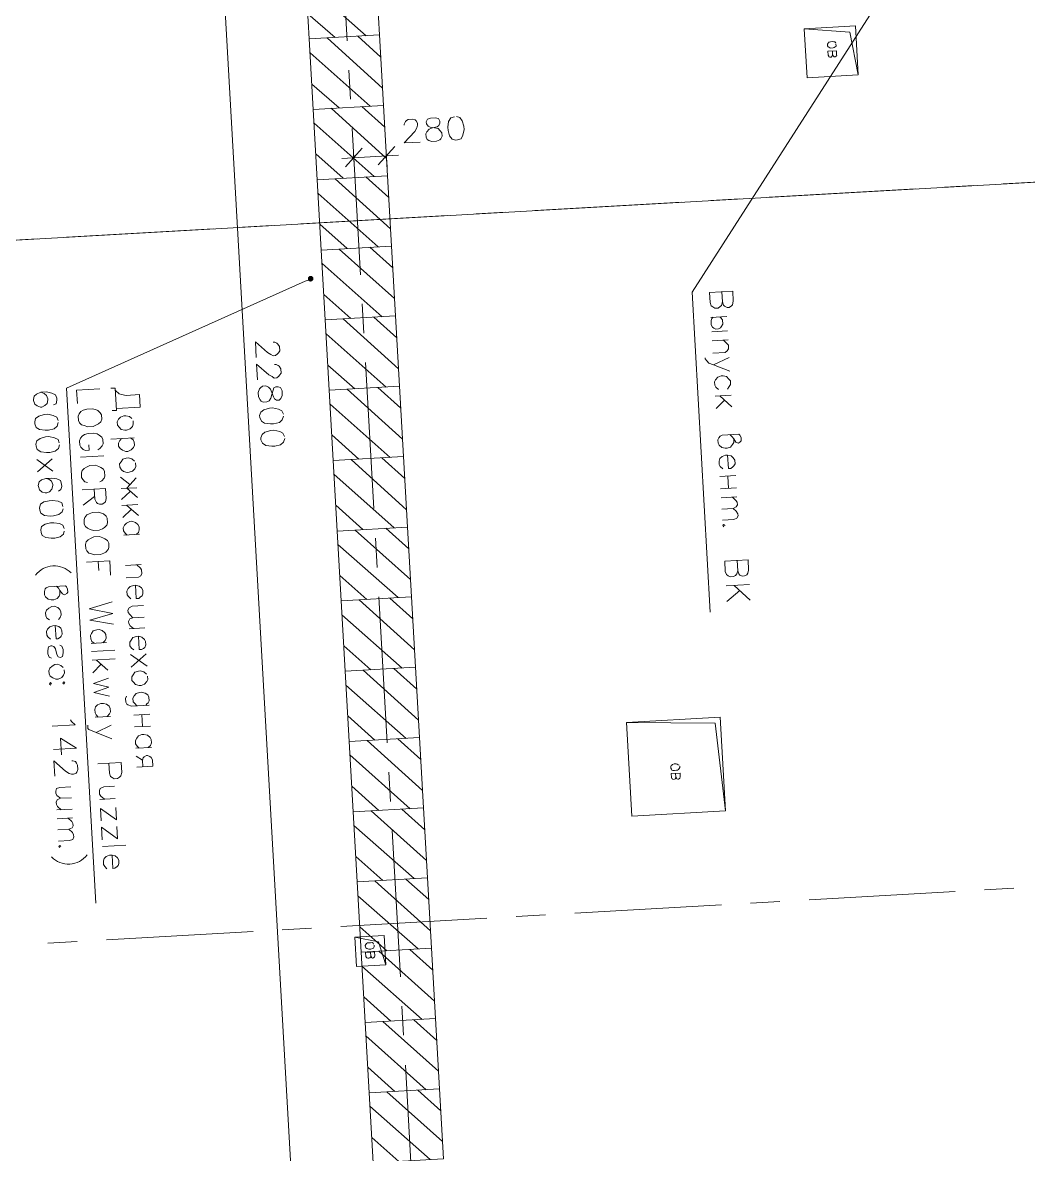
# Model space of a CAD drawing. Header units: metres. Extents: x 107714.2 to 107732.3, y 110797.9 to 110846.2.
# Drawn here: x 107716.826494 to 107716.829871, y 110843.486724 to 110843.490524 of the extents above; entities that cross this region are included whole.
import ezdxf

# ---------------------------------------------------------------- set-up
doc = ezdxf.new("R2010")
doc.units = ezdxf.units.M
doc.layers.add('PDF _Геометрия', color=7, linetype='Continuous')
doc.layers.add('PDF _Сплошная заливка', color=7, linetype='Continuous')

msp = doc.modelspace()

# ---------------------------------------------------------------- linework, layer by layer
at = {"layer": 'PDF _Геометрия', "lineweight": 13}
for points in [[(107716.8269902017, 110843.4937932134), (107716.8275040361, 110843.4847528042)], [(107716.8275554622, 110843.4909557175), (107716.8275834568, 110843.4904631791)], [(107716.8275890369, 110843.4903650042), (107716.8275946169, 110843.4902668293)], [(107716.8346813878, 110843.4902606314), (107716.8252715748, 110843.489725801)], [(107716.8276001969, 110843.4901686544), (107716.827628097, 110843.48967778)], [(107716.8277555352, 110843.4900789914), (107716.8275658414, 110843.4900682097)], [(107716.8276340262, 110843.4901021336), (107716.8275774331, 110843.4900404895)], [(107716.8276051149, 110843.4900821274), (107716.8276079522, 110843.4900322079)], [(107716.8276872558, 110843.4900467315), (107716.827743849, 110843.4901083756)], [(107716.8277149377, 110843.4900883694), (107716.8277177749, 110843.49003845)], [(107716.8302768299, 110843.4900102872), (107716.8297859555, 110843.4899823872)], [(107716.8294914308, 110843.4899656471), (107716.8290005564, 110843.489937747)], [(107716.8296877806, 110843.4899768071), (107716.8295896057, 110843.4899712271)], [(107716.8289023815, 110843.489932167), (107716.8288042067, 110843.489926587)], [(107716.8281153185, 110843.4898874323), (107716.8280171436, 110843.4898818523)], [(107716.8287060318, 110843.489921007), (107716.8282134934, 110843.4898930123)], [(107716.8279189687, 110843.4898762723), (107716.8274280943, 110843.4898483722)], [(107716.8271335696, 110843.4898316321), (107716.8266410312, 110843.4898036375)], [(107716.8273299194, 110843.4898427922), (107716.8272317445, 110843.4898372122)], [(107716.8265428564, 110843.4897980575), (107716.8264446815, 110843.4897924775)], [(107716.827633677, 110843.4895796051), (107716.827639257, 110843.4894814302)], [(107716.827644837, 110843.4893832553), (107716.8276727371, 110843.4888923809)], [(107716.8276784117, 110843.488792542), (107716.8276839917, 110843.4886943672)], [(107716.8276895717, 110843.4885961923), (107716.8277174718, 110843.4881053179)], [(107716.8277230518, 110843.488007143), (107716.8277286318, 110843.4879089681)], [(107716.8277342119, 110843.4878107932), (107716.8277621119, 110843.4873199188)], [(107716.8296255404, 110843.4876061219), (107716.829134666, 110843.4875782219)], [(107716.8298218902, 110843.487617282), (107716.8297237153, 110843.487611702)], [(107716.8290364911, 110843.4875726418), (107716.8289383162, 110843.4875670618)], [(107716.8288401413, 110843.4875614818), (107716.8283476029, 110843.4875334871)], [(107716.8280530783, 110843.4875167471), (107716.8275622038, 110843.487488847)], [(107716.828249428, 110843.4875279071), (107716.8281512532, 110843.4875223271)], [(107716.8272676792, 110843.487472107), (107716.8267751408, 110843.4874441123)], [(107716.827464029, 110843.487483267), (107716.8273658541, 110843.487477687)], [(107716.8266769659, 110843.4874385323), (107716.826578791, 110843.4874329523)], [(107716.827767692, 110843.4872217439), (107716.827773272, 110843.487123569)], [(107716.8277789466, 110843.4870237302), (107716.8278068467, 110843.4865328557)]]:
    msp.add_lwpolyline(points, dxfattribs=at)
at = {"layer": 'PDF _Геометрия', "lineweight": 18}
for points in [[(107716.8297322126, 110843.4911629064), (107716.8297275989, 110843.4911559667), (107716.8287415485, 110843.4896192028), (107716.8288026449, 110843.488544271)], [(107716.8292137828, 110843.4904156168), (107716.829215636, 110843.4904123834), (107716.8292173945, 110843.490410814), (107716.8292191531, 110843.4904092446), (107716.8292224811, 110843.4904094337), (107716.8292257144, 110843.4904112869), (107716.8292272839, 110843.4904130454), (107716.8292270947, 110843.4904163734), (107716.8292263381, 110843.4904296852), (107716.8291980504, 110843.4904280774), (107716.829198807, 110843.4904147656), (107716.8292006602, 110843.4904115322), (107716.8292007547, 110843.4904098682), (107716.8292041773, 110843.4904083934), (107716.8292091692, 110843.4904086771), (107716.8292107386, 110843.4904104357), (107716.829212308, 110843.4904121943), (107716.8292137828, 110843.4904156168), (107716.8292130262, 110843.4904289286)], [(107716.8277748203, 110843.4901802489), (107716.8277746312, 110843.4901835769), (107716.8277791503, 110843.4901921805), (107716.8277822891, 110843.4901956976), (107716.8277887558, 110843.4901994039), (107716.8278037317, 110843.4902002551), (107716.8278122407, 110843.4901974), (107716.8278157578, 110843.4901942612), (107716.8278195587, 110843.4901861305), (107716.827819937, 110843.4901794745), (107716.8278170819, 110843.4901709655), (107716.827811088, 110843.4901589393), (107716.8277748971, 110843.4901201564), (107716.8278281445, 110843.4901231829)], [(107716.8274521879, 110843.489659435), (107716.8274423931, 110843.4896555396), (107716.8266414949, 110843.4892961794), (107716.8267397599, 110843.4875673031)], [(107716.8288435626, 110843.4895866058), (107716.8288475526, 110843.4895751471), (107716.8288510697, 110843.4895720083), (107716.8288596734, 110843.4895674892), (107716.8288663293, 110843.4895678675), (107716.8288743655, 110843.4895733324), (107716.8288775043, 110843.4895768495), (107716.8288801702, 110843.4895886865), (107716.8288782787, 110843.4896219661), (107716.8288000716, 110843.489617521), (107716.8288019631, 110843.4895842414), (107716.8288059531, 110843.4895727827), (107716.8288111342, 110843.4895697384), (107716.8288180738, 110843.4895651248), (107716.8288297217, 110843.4895657868), (107716.8288360939, 110843.4895711571), (107716.8288408967, 110843.4895747688), (107716.8288435626, 110843.4895866058), (107716.8288416711, 110843.4896198854)], [(107716.8288580478, 110843.4895373484), (107716.8288048004, 110843.489534322)], [(107716.828834752, 110843.4895360243), (107716.8288382692, 110843.4895328855), (107716.8288436394, 110843.4895265133), (107716.8288444906, 110843.4895115375), (107716.8288399715, 110843.4895029339), (107716.8288368327, 110843.4894994167), (107716.828830366, 110843.4894957105), (107716.8288220461, 110843.4894952376), (107716.828815201, 110843.4894981872), (107716.8288100199, 110843.4895012315), (107716.828806219, 110843.4895093622), (107716.8288053679, 110843.4895243381), (107716.8288083175, 110843.4895311831), (107716.8288131203, 110843.4895347948)], [(107716.8288607905, 110843.489489093), (107716.8288075431, 110843.4894860665)], [(107716.8273355051, 110843.4894508109), (107716.827340497, 110843.4894510946), (107716.8273473421, 110843.4894481449), (107716.8273508592, 110843.4894450061), (107716.8273563241, 110843.4894369699), (107716.8273571753, 110843.4894219941), (107716.8273525616, 110843.4894150545), (107716.8273494228, 110843.4894115373), (107716.8273430506, 110843.4894061671), (107716.8273347307, 110843.4894056942), (107716.827327791, 110843.4894103079), (107716.8273157649, 110843.4894163017), (107716.827275318, 110843.4894523981), (107716.8272783445, 110843.4893991507)], [(107716.8288624929, 110843.4894591413), (107716.8288092455, 110843.4894561148)], [(107716.8288475171, 110843.4894582901), (107716.828858163, 110843.4894472097), (107716.8288635332, 110843.4894408375), (107716.8288641953, 110843.4894291896), (107716.8288595816, 110843.48942225), (107716.8288532094, 110843.4894168797), (107716.8288116099, 110843.4894145153)], [(107716.8288138797, 110843.4893745798), (107716.8287985256, 110843.4893803845), (107716.8287913968, 110843.4893883261), (107716.8287860266, 110843.4893946983), (107716.8287858374, 110843.4893980263)], [(107716.8288658976, 110843.489399238), (107716.8288138797, 110843.4893745798), (107716.8288684512, 110843.4893543105)], [(107716.827339761, 110843.4893759317), (107716.827344753, 110843.4893762154), (107716.8273515981, 110843.4893732658), (107716.8273551152, 110843.489370127), (107716.82736058, 110843.4893620908), (107716.8273614312, 110843.489347115), (107716.8273568176, 110843.4893401753), (107716.8273536787, 110843.4893366582), (107716.8273473065, 110843.489331288), (107716.8273389866, 110843.4893308151), (107716.827332047, 110843.4893354287), (107716.8273200208, 110843.4893414226), (107716.827279574, 110843.4893775189), (107716.8272826004, 110843.4893242715)], [(107716.8288602081, 110843.4892937451), (107716.8288663912, 110843.4893024433), (107716.8288710048, 110843.489309383), (107716.8288703427, 110843.4893210309), (107716.8288649725, 110843.4893274031), (107716.8288578437, 110843.4893353447), (107716.8288460067, 110843.4893380106), (107716.8288393507, 110843.4893376323), (107716.828827892, 110843.4893336423), (107716.828820045, 110843.4893248495), (107716.8288170953, 110843.4893180044), (107716.8288177574, 110843.4893063566), (107716.8288214637, 110843.4892998898), (107716.8288302564, 110843.4892920428)], [(107716.8265979298, 110843.4892402839), (107716.8266060606, 110843.4892440847), (107716.8266087265, 110843.4892559218), (107716.8266083482, 110843.4892625777), (107716.8266043582, 110843.4892740364), (107716.826592332, 110843.4892800303), (107716.8265737445, 110843.4892839819), (107716.8265554407, 110843.4892829415), (107716.8265407486, 110843.4892770984), (107716.826532807, 110843.4892699696), (107716.8265301411, 110843.4892581326), (107716.8265303302, 110843.4892548046), (107716.8265343202, 110843.4892433459), (107716.8265430185, 110843.4892371629), (107716.8265532861, 110843.4892327384), (107716.826558278, 110843.4892330221), (107716.8265679782, 110843.4892385815), (107716.8265759198, 110843.4892457103), (107716.8265785857, 110843.4892575473), (107716.8265783965, 110843.4892608753), (107716.8265744065, 110843.489272334), (107716.8265657083, 110843.4892785171), (107716.8265554407, 110843.4892829415)], [(107716.8267534545, 110843.4892941962), (107716.8266752473, 110843.4892897511), (107716.8266778009, 110843.4892448236)], [(107716.826794318, 110843.4892213977), (107716.8268092938, 110843.4892222489), (107716.8268050379, 110843.489297128), (107716.826790062, 110843.4892962768)], [(107716.8268055107, 110843.4892888081), (107716.8268178207, 110843.4892778223), (107716.8268263297, 110843.4892749672), (107716.8268414947, 110843.4892724904), (107716.8268864222, 110843.489275044), (107716.8268887866, 110843.4892334445), (107716.8268089155, 110843.4892289048)], [(107716.8288730855, 110843.4892727754), (107716.8288198381, 110843.489269749)], [(107716.8288506409, 110843.4892564755), (107716.8288222025, 110843.4892281494)], [(107716.8288752607, 110843.4892345039), (107716.8288348139, 110843.4892706002)], [(107716.826746689, 110843.4890901501), (107716.8267531558, 110843.4890938564), (107716.8267610028, 110843.4891026492), (107716.8267639525, 110843.4891094943), (107716.8267631013, 110843.4891244701), (107716.8267593004, 110843.4891326009), (107716.8267506022, 110843.4891387839), (107716.8267436626, 110843.4891433975), (107716.8267318255, 110843.4891460635), (107716.8267135217, 110843.4891450231), (107716.826702063, 110843.4891410331), (107716.8266940269, 110843.4891355683), (107716.8266877492, 110843.4891285341), (107716.8266848941, 110843.489120025), (107716.8266857453, 110843.4891050492), (107716.8266894516, 110843.4890985824), (107716.8266965804, 110843.4890906408), (107716.8267050895, 110843.4890877857), (107716.8267167374, 110843.4890884477), (107716.826715697, 110843.4891067515)], [(107716.8268679321, 110843.4891304284), (107716.826789725, 110843.4891259833)], [(107716.8268562842, 110843.4891297664), (107716.8268649824, 110843.4891235833), (107716.8268687833, 110843.4891154526), (107716.8268693507, 110843.4891054687), (107716.8268664957, 110843.4890969596), (107716.826858554, 110843.4890898308), (107716.8268471899, 110843.4890841769), (107716.826840534, 110843.4890837985), (107716.8268286024, 110843.4890881285), (107716.8268215682, 110843.4890944061), (107716.8268161033, 110843.4891024423), (107716.8268155359, 110843.4891124261), (107716.8268200549, 110843.4891210298), (107716.8268263325, 110843.489128064)], [(107716.8288689091, 110843.4891406589), (107716.828876038, 110843.4891327173), (107716.8288814082, 110843.4891263451), (107716.8288887262, 110843.4891150755), (107716.8288972352, 110843.4891122204), (107716.828903702, 110843.4891159267), (107716.8289068408, 110843.4891194438), (107716.8289061788, 110843.4891310917), (107716.8289023779, 110843.4891392224), (107716.8288988608, 110843.4891423612), (107716.8288422854, 110843.4891391456), (107716.8288358187, 110843.4891354394), (107716.8288311105, 110843.4891301637), (107716.8288281608, 110843.4891233186), (107716.8288288228, 110843.4891116708), (107716.8288325291, 110843.489105204), (107716.8288413219, 110843.489097357), (107716.8288531589, 110843.489094691), (107716.8288598148, 110843.4890950693), (107716.8288712736, 110843.4890990593), (107716.8288774566, 110843.4891077576), (107716.8288820702, 110843.4891146972), (107716.8288814082, 110843.4891263451)], [(107716.8265415848, 110843.4890567909), (107716.8265955327, 110843.4890181232)], [(107716.8265439493, 110843.4890151913), (107716.8265931683, 110843.4890597227)], [(107716.8266880152, 110843.4890651136), (107716.8267662223, 110843.4890695587)], [(107716.8288611389, 110843.4890717736), (107716.8288636925, 110843.4890268461), (107716.8288720124, 110843.489027319), (107716.8288783846, 110843.4890326892), (107716.8288815234, 110843.4890362064), (107716.828886137, 110843.489043146), (107716.828885475, 110843.4890547939), (107716.8288800102, 110843.48906283), (107716.8288729759, 110843.4890691077), (107716.8288611389, 110843.4890717736), (107716.828854483, 110843.4890713953), (107716.8288430243, 110843.4890674053), (107716.8288350827, 110843.4890602765), (107716.8288322276, 110843.4890517674), (107716.8288328896, 110843.4890401196), (107716.8288365959, 110843.4890336528), (107716.8288453887, 110843.4890258058)], [(107716.8267528365, 110843.4889819914), (107716.8267593032, 110843.4889856976), (107716.8267671503, 110843.4889944904), (107716.8267700999, 110843.4890013355), (107716.8267692488, 110843.4890163113), (107716.8267654479, 110843.4890244421), (107716.8267567497, 110843.4890306251), (107716.8267499046, 110843.4890335748), (107716.826737973, 110843.4890379047), (107716.8267196692, 110843.4890368643), (107716.8267083051, 110843.4890312104), (107716.8267001743, 110843.4890274095), (107716.8266938967, 110843.4890203753), (107716.8266910416, 110843.4890118662), (107716.8266918928, 110843.4889968904), (107716.8266955991, 110843.4889904236), (107716.8267027279, 110843.488982482), (107716.826711237, 110843.4889796269)], [(107716.8266143861, 110843.4889507512), (107716.8266224223, 110843.488956216), (107716.8266251828, 110843.488966389), (107716.8266247099, 110843.488974709), (107716.8266207199, 110843.4889861677), (107716.8266086938, 110843.4889921616), (107716.8265902008, 110843.4889944492), (107716.826571897, 110843.4889934088), (107716.8265571104, 110843.4889892297), (107716.8265491687, 110843.4889821009), (107716.8265465028, 110843.4889702639), (107716.826546692, 110843.4889669359), (107716.826550682, 110843.4889554772), (107716.8265594748, 110843.4889476302), (107716.8265696478, 110843.4889448697), (107716.8265746398, 110843.4889451534), (107716.8265844345, 110843.4889490488), (107716.8265922815, 110843.4889578416), (107716.8265949474, 110843.4889696786), (107716.8265947583, 110843.4889730066), (107716.8265907683, 110843.4889844653), (107716.8265820701, 110843.4889906483), (107716.826571897, 110843.4889934088)], [(107716.8268220616, 110843.4889976114), (107716.8268535265, 110843.4889726901)], [(107716.8268793758, 110843.4889290867), (107716.8268442047, 110843.4889604748), (107716.8268755928, 110843.488995646)], [(107716.8288884069, 110843.4890032105), (107716.8288351595, 110843.489000184)], [(107716.8288617832, 110843.4890016972), (107716.8288641476, 110843.4889600977)], [(107716.8266942572, 110843.4889552909), (107716.8267724644, 110843.488959736), (107716.8267743559, 110843.4889264563), (107716.82677169, 110843.4889146193), (107716.8267668872, 110843.4889110076), (107716.8267604204, 110843.4889073014), (107716.8267521005, 110843.4889068285), (107716.8267452554, 110843.4889097781), (107716.8267417383, 110843.4889129169), (107716.8267360843, 110843.4889242811), (107716.8267341928, 110843.4889575607)], [(107716.8268774843, 110843.4889623663), (107716.8268242369, 110843.4889593399)], [(107716.8268548506, 110843.4889493944), (107716.8268263176, 110843.4889227323)], [(107716.8288907713, 110843.4889616109), (107716.8288375239, 110843.4889585845)], [(107716.8267356114, 110843.488932601), (107716.8266971891, 110843.4889037074)], [(107716.8268806999, 110843.488905791), (107716.8268274525, 110843.4889027645)], [(107716.8268827806, 110843.4888691834), (107716.8268424283, 110843.4889036157)], [(107716.8288924737, 110843.4889316593), (107716.8288392263, 110843.4889286328)], [(107716.8288774978, 110843.4889308081), (107716.8288881437, 110843.4889197277), (107716.828893514, 110843.4889133555), (107716.8288939869, 110843.4889050356), (107716.8288893733, 110843.4888980959), (107716.8288796731, 110843.4888925366), (107716.8288414015, 110843.4888903613)], [(107716.8268582554, 110843.4888894911), (107716.8268297223, 110843.488862829)], [(107716.8288796731, 110843.4888925366), (107716.8288902244, 110843.4888831201), (107716.8288956893, 110843.4888750839), (107716.8288960676, 110843.488868428), (107716.8288915485, 110843.4888598244), (107716.8288817538, 110843.488855929), (107716.8288434822, 110843.4888537537)], [(107716.826844775, 110843.4888035877), (107716.8268377407, 110843.4888098653), (107716.8268322759, 110843.4888179015), (107716.8268317085, 110843.4888278854), (107716.8268362275, 110843.488836489), (107716.8268393663, 110843.4888400061), (107716.8268425051, 110843.4888435232), (107716.8268538693, 110843.4888491772), (107716.8268605252, 110843.4888495555), (107716.8268724568, 110843.4888452256), (107716.826881155, 110843.4888390426), (107716.8268849559, 110843.4888309118), (107716.8268855233, 110843.4888209279), (107716.8268826682, 110843.4888124189), (107716.8268747266, 110843.4888052901)], [(107716.8288528424, 110843.4888359228), (107716.8288476614, 110843.488838967), (107716.8288445225, 110843.4888354499), (107716.8288481342, 110843.4888306471)], [(107716.8268863745, 110843.4888059521), (107716.8268331271, 110843.4888029257)], [(107716.8267080654, 110843.4887123496), (107716.8267862725, 110843.4887167947), (107716.8267890152, 110843.4886685393)], [(107716.826748001, 110843.4887146195), (107716.8267497033, 110843.4886846678)], [(107716.8288949177, 110843.4886830641), (107716.8288988131, 110843.4886732694), (107716.8289024248, 110843.4886684665), (107716.8289109339, 110843.4886656115), (107716.8289175898, 110843.4886659898), (107716.8289257205, 110843.4886697906), (107716.8289287648, 110843.4886749717), (107716.8289315253, 110843.4886851448), (107716.8289295392, 110843.4887200884), (107716.8288513321, 110843.4887156433), (107716.8288533182, 110843.4886806997), (107716.8288572136, 110843.4886709049), (107716.8288624892, 110843.4886661967), (107716.8288693343, 110843.488663247), (107716.8288809822, 110843.4886639091), (107716.828887449, 110843.4886676154), (107716.8288921572, 110843.488672891), (107716.8288949177, 110843.4886830641), (107716.8288929316, 110843.4887180077)], [(107716.8268921437, 110843.4887044493), (107716.8268388963, 110843.4887014228)], [(107716.8268771679, 110843.4887035981), (107716.8268894777, 110843.4886926122), (107716.826893184, 110843.4886861455), (107716.8268938461, 110843.4886744976), (107716.826890991, 110843.4886659885), (107716.8268828602, 110843.4886621877), (107716.8268412607, 110843.4886598233)], [(107716.8266074905, 110843.4886315122), (107716.8266145248, 110843.4886252345), (107716.8266183256, 110843.4886171038), (107716.8266273076, 110843.4886059288), (107716.8266341526, 110843.4886029791), (107716.8266422834, 110843.48860678), (107716.8266453276, 110843.4886119611), (107716.8266447602, 110843.488621945), (107716.8266409593, 110843.4886300757), (107716.8266374422, 110843.4886332145), (107716.8265808669, 110843.4886299989), (107716.8265727361, 110843.4886261981), (107716.8265695973, 110843.488622681), (107716.8265667422, 110843.4886141719), (107716.8265674042, 110843.488602524), (107716.8265711105, 110843.4885960573), (107716.8265799033, 110843.4885882103), (107716.8265900763, 110843.4885854498), (107716.8265983962, 110843.4885859226), (107716.826609855, 110843.4885899126), (107716.826616038, 110843.4885986108), (107716.8266189877, 110843.4886054559), (107716.8266183256, 110843.4886171038)], [(107716.8268727256, 110843.488634902), (107716.8268752791, 110843.4885899745), (107716.8268835991, 110843.4885904474), (107716.8268899712, 110843.4885958176), (107716.826894774, 110843.4885994293), (107716.8268977237, 110843.4886062744), (107716.8268970617, 110843.4886179222), (107716.8268932608, 110843.488626053), (107716.8268845626, 110843.488632236), (107716.8268727256, 110843.488634902), (107716.8268660696, 110843.4886345237), (107716.8268546109, 110843.4886305337), (107716.8268483333, 110843.4886234994), (107716.8268438143, 110843.4886148958), (107716.8268444763, 110843.4886032479), (107716.8268498465, 110843.4885968757), (107716.8268569754, 110843.4885889341)], [(107716.828934268, 110843.4886368893), (107716.8288560609, 110843.4886324442)], [(107716.8289371999, 110843.4885853059), (107716.8288826846, 110843.4886339574)], [(107716.8288589928, 110843.4885808608), (107716.8289020287, 110843.488616694)], [(107716.8266138272, 110843.4885200254), (107716.8266201048, 110843.4885270597), (107716.8266229599, 110843.4885355687), (107716.8266223924, 110843.4885455526), (107716.8266185916, 110843.4885536834), (107716.8266115573, 110843.488559961), (107716.8265996257, 110843.4885642909), (107716.8265913058, 110843.488563818), (107716.8265816057, 110843.4885582586), (107716.8265736641, 110843.4885511298), (107716.826570809, 110843.4885426207), (107716.8265713765, 110843.4885326368), (107716.8265751773, 110843.4885245061), (107716.8265838755, 110843.488518323)], [(107716.8267941224, 110843.4885786843), (107716.8267169556, 110843.4885559354), (107716.8267962977, 110843.4885404127), (107716.8267191309, 110843.4885176638), (107716.8267983783, 110843.4885038051)], [(107716.8268638972, 110843.488525892), (107716.8268532513, 110843.4885369724), (107716.826847881, 110843.4885433446), (107716.8268474082, 110843.4885516645), (107716.8268520218, 110843.4885586042), (107716.826861722, 110843.4885641635), (107716.8268999935, 110843.4885663388)], [(107716.8268659779, 110843.4884892844), (107716.8268554266, 110843.4884987008), (107716.8268499617, 110843.488506737), (107716.8268495834, 110843.4885133929), (107716.8268541025, 110843.4885219966), (107716.8268638972, 110843.488525892), (107716.8269021688, 110843.4885280673)], [(107716.8266033142, 110843.4884993956), (107716.8266058678, 110843.4884544681), (107716.8266125237, 110843.4884548464), (107716.8266205599, 110843.4884603113), (107716.8266236987, 110843.4884638284), (107716.8266266484, 110843.4884706734), (107716.8266259863, 110843.4884823213), (107716.8266221855, 110843.4884904521), (107716.8266151513, 110843.4884967297), (107716.8266033142, 110843.4884993956), (107716.8265949943, 110843.4884989227), (107716.8265851996, 110843.4884950273), (107716.826577258, 110843.4884878985), (107716.8265744029, 110843.4884793894), (107716.8265750649, 110843.4884677416), (107716.8265787712, 110843.4884612748), (107716.826587564, 110843.4884534278)], [(107716.8267635115, 110843.4884417266), (107716.8267714531, 110843.4884488554), (107716.8267743082, 110843.4884573644), (107716.8267736461, 110843.4884690123), (107716.8267699399, 110843.4884754791), (107716.8267611471, 110843.4884833261), (107716.8267509741, 110843.4884860866), (107716.8267426541, 110843.4884856137), (107716.8267311954, 110843.4884816237), (107716.8267250124, 110843.4884729255), (107716.8267220627, 110843.4884660804), (107716.8267227248, 110843.4884544325), (107716.8267265256, 110843.4884463018), (107716.8267335599, 110843.4884400242)], [(107716.8268510021, 110843.4884884332), (107716.8269042495, 110843.4884914597)], [(107716.8267751594, 110843.4884423886), (107716.826723576, 110843.4884394567)], [(107716.826882467, 110843.4884635119), (107716.8268850205, 110843.4884185844), (107716.8268933404, 110843.4884190573), (107716.8268998072, 110843.4884227636), (107716.82690461, 110843.4884263753), (107716.8269074651, 110843.4884348843), (107716.826906803, 110843.4884465322), (107716.8269030968, 110843.488452999), (107716.826894304, 110843.488460846), (107716.826882467, 110843.4884635119), (107716.826875811, 110843.4884631336), (107716.8268643523, 110843.4884591436), (107716.8268581693, 110843.4884504454), (107716.8268535556, 110843.4884435057), (107716.8268542177, 110843.4884318579), (107716.8268596825, 110843.4884238217), (107716.8268667167, 110843.4884175441)], [(107716.8266187452, 110843.4884334984), (107716.8266255902, 110843.4884305488), (107716.8266295802, 110843.48841909), (107716.8266302423, 110843.4884074422), (107716.8266275763, 110843.4883956052), (107716.8266211096, 110843.4883918989), (107716.8266126005, 110843.488394754), (107716.8266087997, 110843.4884028847), (107716.8266044314, 110843.4884209993), (107716.8265989665, 110843.4884290355), (107716.8265921215, 110843.4884319852), (107716.8265887935, 110843.488431796), (107716.8265806627, 110843.4884279952), (107716.8265779968, 110843.4884161582), (107716.8265786588, 110843.4884045103), (107716.8265826488, 110843.4883930516), (107716.8265911579, 110843.4883901965)], [(107716.8267250892, 110843.488412833), (107716.8268032963, 110843.4884172781)], [(107716.8269091675, 110843.4884049327), (107716.8268582845, 110843.4883603067)], [(107716.8267267916, 110843.4883828814), (107716.8268049987, 110843.4883873265)], [(107716.8267575944, 110843.4883696079), (107716.826729156, 110843.4883412818)], [(107716.8267804557, 110843.4883492057), (107716.8267417674, 110843.4883837326)], [(107716.8269115319, 110843.4883633331), (107716.8268559201, 110843.4884019062)], [(107716.8267819689, 110843.488322582), (107716.8267312367, 110843.4883046743), (107716.8267836713, 110843.4882926303), (107716.826732939, 110843.4882747226), (107716.8267853736, 110843.4882626786)], [(107716.8269190034, 110843.4882318786), (107716.8268591001, 110843.4882284739), (107716.8268471685, 110843.4882328038), (107716.8268436514, 110843.4882359426), (107716.8268399451, 110843.4882424094), (107716.8268392831, 110843.4882540572), (107716.8268421382, 110843.4882625663)], [(107716.8269073555, 110843.4882312166), (107716.8269103998, 110843.4882363977), (107716.8269152026, 110843.4882400094), (107716.8269181522, 110843.4882468545), (107716.8269174902, 110843.4882585023), (107716.8269136894, 110843.4882666331), (107716.8269049911, 110843.4882728161), (107716.8268931541, 110843.488275482), (107716.8268864982, 110843.4882751037), (107716.8268750395, 110843.4882711137), (107716.8268687619, 110843.4882640795), (107716.8268642428, 110843.4882554759), (107716.8268649048, 110843.488243828), (107716.8268702751, 110843.4882374558), (107716.8268774039, 110843.4882295142)], [(107716.8267776034, 110843.4881937934), (107716.8267854504, 110843.4882025862), (107716.8267884001, 110843.4882094312), (107716.826787738, 110843.4882210791), (107716.8267839372, 110843.4882292099), (107716.826775239, 110843.4882353929), (107716.826765066, 110843.4882381534), (107716.8267567461, 110843.4882376805), (107716.8267452873, 110843.4882336905), (107716.8267390097, 110843.4882266563), (107716.8267361546, 110843.4882181472), (107716.8267368167, 110843.4882064994), (107716.8267405229, 110843.4882000326), (107716.8267476518, 110843.488192091)], [(107716.826654658, 110843.4881834667), (107716.8266583642, 110843.488177), (107716.8266706741, 110843.4881660142), (107716.826592467, 110843.4881615691)], [(107716.8267892513, 110843.4881944554), (107716.8267376679, 110843.4881915236)], [(107716.8269207058, 110843.488201927), (107716.8268674584, 110843.4881989005)], [(107716.8268940821, 110843.4882004137), (107716.8268963519, 110843.4881604782)], [(107716.8267405997, 110843.4881399401), (107716.826716642, 110843.4881502639), (107716.8267131249, 110843.4881534027), (107716.8267124628, 110843.4881650506)], [(107716.8267909537, 110843.4881645038), (107716.8267405997, 110843.4881399401), (107716.8267935072, 110843.4881195763)], [(107716.8269229756, 110843.4881619914), (107716.8268697282, 110843.488158965)], [(107716.8265969121, 110843.4880833619), (107716.8266751192, 110843.488087807), (107716.8266214551, 110843.4881214827), (107716.8266246707, 110843.4880649074)], [(107716.8268854429, 110843.4880880758), (107716.8268784087, 110843.4880943534), (107716.8268729438, 110843.4881023896), (107716.8268722818, 110843.4881140375), (107716.8268768954, 110843.4881209771), (107716.8268800342, 110843.4881244943), (107716.8268830785, 110843.4881296753), (107716.8268945372, 110843.4881336653), (107716.8269011931, 110843.4881340437), (107716.8269130301, 110843.4881313777), (107716.8269218229, 110843.4881235307), (107716.8269255292, 110843.4881170639), (107716.8269261912, 110843.4881054161), (107716.8269233361, 110843.488096907), (107716.8269153945, 110843.4880897782)], [(107716.8269270424, 110843.4880904402), (107716.826873795, 110843.4880874138)], [(107716.8268773889, 110843.4880241825), (107716.8269306363, 110843.488027209), (107716.8269294068, 110843.4880488407), (107716.826925606, 110843.4880569715), (107716.8269204249, 110843.4880600157), (107716.8269135798, 110843.4880629653), (107716.8269102519, 110843.4880627762), (107716.8269021211, 110843.4880589753), (107716.8268989823, 110843.4880554582), (107716.8268961272, 110843.4880469492), (107716.8268973567, 110843.4880253174)], [(107716.8266591799, 110843.4880451672), (107716.8266625078, 110843.4880453563), (107716.8266710169, 110843.4880425013), (107716.8266746286, 110843.4880376985), (107716.8266783348, 110843.4880312317), (107716.826679186, 110843.4880162559), (107716.826676331, 110843.4880077468), (107716.8266731921, 110843.4880042297), (107716.8266650614, 110843.4880004288), (107716.8266584055, 110843.4880000505), (107716.8266498964, 110843.4880029056), (107716.8266377757, 110843.4880105635), (107716.8265990874, 110843.4880450904), (107716.8266020193, 110843.487993507)], [(107716.8267465581, 110843.4880351093), (107716.8268247652, 110843.4880395544), (107716.8268266567, 110843.4880062748), (107716.8268239908, 110843.4879944378), (107716.826819188, 110843.4879908261), (107716.8268128158, 110843.4879854559), (107716.8268011679, 110843.4879847938), (107716.8267942283, 110843.4879894074), (107716.8267890472, 110843.4879924517), (107716.8267850572, 110843.4880039104), (107716.8267831656, 110843.48803719)], [(107716.8268753082, 110843.4880607901), (107716.8268961272, 110843.4880469492)], [(107716.8286872357, 110843.4879901625), (107716.8286890889, 110843.4879869291), (107716.8286908474, 110843.4879853597), (107716.8286942699, 110843.4879838849), (107716.8286959339, 110843.4879839794), (107716.8286991673, 110843.4879858326), (107716.8287007367, 110843.4879875911), (107716.8287022116, 110843.4879910136), (107716.8287014549, 110843.4880043255), (107716.8286715033, 110843.4880026231), (107716.8286722599, 110843.4879893113), (107716.828674113, 110843.4879860779), (107716.8286758716, 110843.4879845085), (107716.8286776301, 110843.4879829391), (107716.8286826221, 110843.4879832228), (107716.8286858555, 110843.4879850759), (107716.8286857609, 110843.4879867399), (107716.8286872357, 110843.4879901625), (107716.8286864791, 110843.4880034743)], [(107716.826621251, 110843.487919479), (107716.8266090357, 110843.4879288009), (107716.8266052349, 110843.4879369316), (107716.8266048566, 110843.4879435875), (107716.8266077116, 110843.4879520966), (107716.8266191704, 110843.4879560866), (107716.8266557779, 110843.4879581673)], [(107716.8268025866, 110843.4879598341), (107716.826765979, 110843.4879577534), (107716.8267546149, 110843.4879520994), (107716.8267516652, 110843.4879452543), (107716.8267523272, 110843.4879336065), (107716.8267560335, 110843.4879271397), (107716.8267683434, 110843.4879161539)], [(107716.8266234263, 110843.4878812075), (107716.8266111164, 110843.4878921933), (107716.8266074101, 110843.48789866), (107716.8266069372, 110843.4879069799), (107716.8266098869, 110843.487913825), (107716.826621251, 110843.487919479), (107716.8266578586, 110843.4879215597)], [(107716.826804951, 110843.4879182346), (107716.8267533676, 110843.4879153027)], [(107716.8266084505, 110843.4878803563), (107716.8266600339, 110843.4878832881)], [(107716.8268066534, 110843.4878882829), (107716.8268090178, 110843.4878466834), (107716.82675507, 110843.487885351), (107716.8267574344, 110843.4878437515)], [(107716.8266617363, 110843.4878533365), (107716.8266101528, 110843.4878504046)], [(107716.8266467604, 110843.4878524853), (107716.8266590703, 110843.4878414994), (107716.8266627766, 110843.4878350327), (107716.8266632495, 110843.4878267128), (107716.8266602998, 110843.4878198677), (107716.8266488411, 110843.4878158777), (107716.8266122335, 110843.487813797)], [(107716.8266488411, 110843.4878158777), (107716.826661151, 110843.4878048919), (107716.8266649519, 110843.4877967611), (107716.8266653302, 110843.4877901052), (107716.8266624751, 110843.4877815961), (107716.8266510164, 110843.4877776061), (107716.8266144088, 110843.4877755254)], [(107716.8268102473, 110843.4878250516), (107716.8268126117, 110843.4877834521), (107716.8267586639, 110843.4878221198), (107716.8267610283, 110843.4877805202)], [(107716.8266221051, 110843.4877576), (107716.8266185879, 110843.4877607388), (107716.8266154491, 110843.4877572217), (107716.8266189662, 110843.4877540828)], [(107716.8267623523, 110843.4877572245), (107716.8268405595, 110843.4877616696)], [(107716.8267940064, 110843.4877289752), (107716.82679656, 110843.4876840477), (107716.8268032159, 110843.487684426), (107716.8268112521, 110843.4876898908), (107716.8268143908, 110843.487693408), (107716.8268173405, 110843.487700253), (107716.8268166785, 110843.4877119009), (107716.8268128776, 110843.4877200317), (107716.8268041794, 110843.4877262147), (107716.8267940064, 110843.4877289752), (107716.8267856865, 110843.4877285023), (107716.8267742278, 110843.4877245123), (107716.8267679501, 110843.4877174781), (107716.8267650951, 110843.487708969), (107716.8267657571, 110843.4876973212), (107716.8267694634, 110843.4876908544), (107716.8267765922, 110843.4876829128)], [(107716.8276630091, 110843.4873894071), (107716.8276648622, 110843.4873861737), (107716.8276649568, 110843.4873845097), (107716.8276683793, 110843.4873830349), (107716.8276717073, 110843.487383224), (107716.8276732767, 110843.4873849826), (107716.8276748461, 110843.4873867412), (107716.8276763209, 110843.4873901637), (107716.8276755643, 110843.4874034755), (107716.8276456127, 110843.4874017731), (107716.8276463693, 110843.4873884613), (107716.8276482224, 110843.4873852279), (107716.827649981, 110843.4873836585), (107716.8276534035, 110843.4873821837), (107716.8276567315, 110843.4873823729), (107716.8276599649, 110843.487384226), (107716.8276615343, 110843.4873859845), (107716.8276630091, 110843.4873894071), (107716.8276622525, 110843.4874027189)]]:
    msp.add_lwpolyline(points, dxfattribs=at)
at = {"layer": 'PDF _Геометрия', "lineweight": 9}
for points in [[(107716.8274429024, 110843.4907039244), (107716.8274562377, 110843.4904693031), (107716.827692523, 110843.490482733), (107716.8276791877, 110843.4907173543)], [(107716.8274562377, 110843.4904693031), (107716.8274696676, 110843.4902330178), (107716.8277059529, 110843.4902464476), (107716.827692523, 110843.490482733)], [(107716.8274696676, 110843.4902330178), (107716.8274830974, 110843.4899967325), (107716.8277193827, 110843.4900101623), (107716.8277059529, 110843.4902464476)], [(107716.8274830974, 110843.4899967325), (107716.8274965273, 110843.4897604471), (107716.8277328126, 110843.489773877), (107716.8277193827, 110843.4900101623)], [(107716.8274965273, 110843.4897604471), (107716.8275098626, 110843.4895258258), (107716.8277461479, 110843.4895392557), (107716.8277328126, 110843.489773877)], [(107716.8275098626, 110843.4895258258), (107716.8275232924, 110843.4892895405), (107716.8277595778, 110843.4893029704), (107716.8277461479, 110843.4895392557)], [(107716.8275232924, 110843.4892895405), (107716.8275367223, 110843.4890532552), (107716.8277730077, 110843.4890666851), (107716.8277595778, 110843.4893029704)], [(107716.8275367223, 110843.4890532552), (107716.8275501522, 110843.4888169699), (107716.8277864375, 110843.4888303998), (107716.8277730077, 110843.4890666851)], [(107716.8275501522, 110843.4888169699), (107716.8275634875, 110843.4885823485), (107716.8277997728, 110843.4885957784), (107716.8277864375, 110843.4888303998)], [(107716.8275634875, 110843.4885823485), (107716.8275769174, 110843.4883460632), (107716.8278132027, 110843.4883594931), (107716.8277997728, 110843.4885957784)], [(107716.8275769174, 110843.4883460632), (107716.8275903472, 110843.4881097779), (107716.8278266326, 110843.4881232078), (107716.8278132027, 110843.4883594931)], [(107716.8275903472, 110843.4881097779), (107716.8276037771, 110843.4878734926), (107716.8278400624, 110843.4878869225), (107716.8278266326, 110843.4881232078)], [(107716.8276037771, 110843.4878734926), (107716.8276171124, 110843.4876388713), (107716.8278533977, 110843.4876523011), (107716.8278400624, 110843.4878869225)], [(107716.8276171124, 110843.4876388713), (107716.8276305423, 110843.487402586), (107716.8278668276, 110843.4874160158), (107716.8278533977, 110843.4876523011)], [(107716.8276305423, 110843.487402586), (107716.8276439721, 110843.4871663006), (107716.8278802574, 110843.4871797305), (107716.8278668276, 110843.4874160158)], [(107716.8276439721, 110843.4871663006), (107716.827657402, 110843.4869300153), (107716.8278936873, 110843.4869434452), (107716.8278802574, 110843.4871797305)], [(107716.827657402, 110843.4869300153), (107716.8276707373, 110843.486695394), (107716.8279070226, 110843.4867088239), (107716.8278936873, 110843.4869434452)]]:
    msp.add_lwpolyline(points, close=True, dxfattribs=at)
for points in [[(107716.827445456, 110843.4906589969), (107716.8276475955, 110843.4904801794)], [(107716.8274514143, 110843.4905541661), (107716.8275427647, 110843.4904742211)], [(107716.827516141, 110843.4904727079), (107716.8277026427, 110843.490304687)], [(107716.8276193078, 110843.4904785716), (107716.8276967789, 110843.4904078538)], [(107716.8274588858, 110843.4904227116), (107716.8276610254, 110843.4902438941)], [(107716.8274648441, 110843.4903178808), (107716.8275561946, 110843.4902379358)], [(107716.8275295709, 110843.4902364225), (107716.8277160726, 110843.4900684017)], [(107716.8276327377, 110843.4902422863), (107716.8277101142, 110843.4901732325)], [(107716.8274723157, 110843.4901864263), (107716.8276744552, 110843.4900076088)], [(107716.8274781794, 110843.4900832595), (107716.8275696244, 110843.4900016504)], [(107716.8275430007, 110843.4900001372), (107716.8277295024, 110843.4898321164)], [(107716.8276461676, 110843.490006001), (107716.8277235441, 110843.4899369472)], [(107716.8274857456, 110843.489950141), (107716.8276878851, 110843.4897713235)], [(107716.8274916093, 110843.4898469742), (107716.8275830543, 110843.4897653651)], [(107716.8275564306, 110843.4897638519), (107716.8277428377, 110843.489597495)], [(107716.8276595974, 110843.4897697157), (107716.827736974, 110843.4897006619)], [(107716.8274990809, 110843.4897155197), (107716.8277012204, 110843.4895367021)], [(107716.8275050392, 110843.4896106889), (107716.8275963896, 110843.4895307438)], [(107716.8275697659, 110843.4895292306), (107716.8277562676, 110843.4893612097)], [(107716.8276729327, 110843.4895350943), (107716.8277503093, 110843.4894660405)], [(107716.8275125107, 110843.4894792343), (107716.8277146503, 110843.4893004168)], [(107716.827518469, 110843.4893744035), (107716.8276098195, 110843.4892944585)], [(107716.8275831958, 110843.4892929452), (107716.8277696975, 110843.4891249244)], [(107716.8276863626, 110843.489298809), (107716.8277637391, 110843.4892297552)], [(107716.8275259406, 110843.489242949), (107716.8277280802, 110843.4890641315)], [(107716.8275318043, 110843.4891397822), (107716.8276232494, 110843.4890581732)], [(107716.8275966256, 110843.4890566599), (107716.8277831273, 110843.4888886391)], [(107716.8276997925, 110843.4890625237), (107716.827777169, 110843.4889934699)], [(107716.8275392759, 110843.4890083277), (107716.82774151, 110843.4888278462)], [(107716.8275452342, 110843.4889034969), (107716.8276366792, 110843.4888218879)], [(107716.8277132223, 110843.4888262384), (107716.8277905989, 110843.4887571846)], [(107716.8276100555, 110843.4888203746), (107716.8277964626, 110843.4886540178)], [(107716.8275527058, 110843.4887720424), (107716.8277548453, 110843.4885932248)], [(107716.8275586641, 110843.4886672116), (107716.8276500145, 110843.4885872665)], [(107716.8276233908, 110843.4885857533), (107716.8278098925, 110843.4884177324)], [(107716.8277265576, 110843.488591617), (107716.8278039342, 110843.4885225632)], [(107716.8275661356, 110843.4885357571), (107716.8277682752, 110843.4883569395)], [(107716.827572094, 110843.4884309263), (107716.8276634444, 110843.4883509812)], [(107716.8276368207, 110843.488349468), (107716.8278233224, 110843.4881814471)], [(107716.8277399875, 110843.4883553317), (107716.827817364, 110843.4882862779)], [(107716.8275795655, 110843.4882994717), (107716.8277817051, 110843.4881206542)], [(107716.8275854292, 110843.4881963049), (107716.8276768743, 110843.4881146959)], [(107716.8276502505, 110843.4881131827), (107716.8278367522, 110843.4879451618)], [(107716.8277534174, 110843.4881190464), (107716.8278307939, 110843.4880499926)], [(107716.8275929008, 110843.4880648504), (107716.8277951349, 110843.4878843689)], [(107716.8275988591, 110843.4879600196), (107716.8276903041, 110843.4878784106)], [(107716.8276636804, 110843.4878768974), (107716.8278500875, 110843.4877105405)], [(107716.8277668472, 110843.4878827611), (107716.8278442238, 110843.4878137073)], [(107716.8276063307, 110843.4878285651), (107716.8278084702, 110843.4876497476)], [(107716.827612289, 110843.4877237343), (107716.8277036394, 110843.4876437892)], [(107716.8277801825, 110843.4876481398), (107716.8278575591, 110843.487579086)], [(107716.8276770157, 110843.487642276), (107716.8278635174, 110843.4874742552)], [(107716.8276197605, 110843.4875922798), (107716.8278219001, 110843.4874134623)], [(107716.8276257189, 110843.487487449), (107716.8277170693, 110843.4874075039)], [(107716.8276904456, 110843.4874059907), (107716.8278769473, 110843.4872379698)], [(107716.8277936124, 110843.4874118545), (107716.827870989, 110843.4873428007)], [(107716.8276331904, 110843.4873559945), (107716.82783533, 110843.4871771769)], [(107716.8276390541, 110843.4872528276), (107716.8277304991, 110843.4871712186)], [(107716.8277038754, 110843.4871697054), (107716.8278902826, 110843.4870033485)], [(107716.8278070423, 110843.4871755691), (107716.8278844188, 110843.4871065153)], [(107716.8276465257, 110843.4871213732), (107716.8278487598, 110843.4869408916)], [(107716.827652484, 110843.4870165423), (107716.827743929, 110843.4869349333)], [(107716.8277173053, 110843.4869334201), (107716.8279037124, 110843.4867670632)], [(107716.8278204721, 110843.4869392838), (107716.8278978487, 110843.48687023)], [(107716.8276599556, 110843.4868850878), (107716.8278620951, 110843.4867062703)], [(107716.8276659139, 110843.486780257), (107716.8277572643, 110843.486700312)]]:
    msp.add_lwpolyline(points, dxfattribs=at)
at = {"layer": 'PDF _Геометрия', "lineweight": 18}
for points in [[(107716.8291186316, 110843.4905036926), (107716.8292711888, 110843.4904923313), (107716.8292993847, 110843.4903486998), (107716.8291279947, 110843.4903389585), (107716.8291186316, 110843.4905036926), (107716.8291279947, 110843.4903389585), (107716.8292993847, 110843.4903486998), (107716.8292900216, 110843.490513434)], [(107716.829225014, 110843.490452981), (107716.8292254869, 110843.4904446611), (107716.8292222535, 110843.4904428079), (107716.8292190201, 110843.4904409548), (107716.8292157867, 110843.4904391017), (107716.8292074668, 110843.4904386288), (107716.8292040443, 110843.4904401036), (107716.8292006218, 110843.4904415784), (107716.8291988632, 110843.4904431478), (107716.8291970101, 110843.4904463812), (107716.8291967263, 110843.4904513732), (107716.8291982012, 110843.4904547957), (107716.829199676, 110843.4904582182), (107716.829203004, 110843.4904584074), (107716.8292062373, 110843.4904602606), (107716.8292145572, 110843.4904607334), (107716.8292179798, 110843.4904592586), (107716.8292213078, 110843.4904594477), (107716.8292248249, 110843.4904563089)], [(107716.827863635, 110843.4902036599), (107716.8278538403, 110843.4901997644), (107716.8278493212, 110843.4901911608), (107716.8278496995, 110843.4901845049), (107716.8278551643, 110843.4901764687), (107716.8278620094, 110843.4901735191), (107716.8278771744, 110843.4901710423), (107716.8278890114, 110843.4901683763), (107716.8278961402, 110843.4901604347), (107716.8279015104, 110843.4901540625), (107716.8279021725, 110843.4901424147), (107716.8278976534, 110843.4901338111), (107716.8278945146, 110843.4901302939), (107716.8278830559, 110843.4901263039), (107716.8278680801, 110843.4901254527), (107716.827857907, 110843.4901282132), (107716.8278527259, 110843.4901312575), (107716.8278489251, 110843.4901393882), (107716.8278482631, 110843.4901510361), (107716.8278512127, 110843.4901578812), (107716.8278590597, 110843.490166674), (107716.8278705185, 110843.490170664), (107716.8278853051, 110843.4901748431), (107716.8278917719, 110843.4901785494), (107716.827894627, 110843.4901870584), (107716.8278942487, 110843.4901937144), (107716.8278904478, 110843.4902018451), (107716.8278786108, 110843.490204511)], [(107716.8279435061, 110843.4902081995), (107716.8279320474, 110843.4902042095), (107716.8279243895, 110843.4901920888), (107716.8279221019, 110843.4901735958), (107716.8279227639, 110843.490161948), (107716.8279271322, 110843.4901438333), (107716.8279361142, 110843.4901326583), (107716.8279479512, 110843.4901299924), (107716.8279546071, 110843.4901303707), (107716.8279660658, 110843.4901343607), (107716.8279720597, 110843.4901463869), (107716.8279760113, 110843.4901649744), (107716.8279753493, 110843.4901766223), (107716.827969317, 110843.4901946423), (107716.827961999, 110843.4902059119), (107716.827950162, 110843.4902085778)], [(107716.8273648359, 110843.4892872116), (107716.827359182, 110843.4892985758), (107716.8273523369, 110843.4893015254), (107716.827344017, 110843.4893010526), (107716.8273375502, 110843.4892973463), (107716.8273346006, 110843.4892905012), (107716.8273304598, 110843.4892752417), (107716.8273277939, 110843.4892634046), (107716.8273216109, 110843.4892547064), (107716.8273134801, 110843.4892509056), (107716.8273018322, 110843.4892502435), (107716.8272949871, 110843.4892531932), (107716.8272913754, 110843.489257996), (107716.827285816, 110843.4892676961), (107716.8272849648, 110843.489282672), (107716.8272892948, 110843.4892946036), (107716.8272924336, 110843.4892981207), (107716.8272988058, 110843.4893034909), (107716.8273104536, 110843.489304153), (107716.8273190573, 110843.4892996339), (107716.8273260915, 110843.4892933563), (107716.8273300815, 110843.4892818976), (107716.8273359246, 110843.4892672055), (107716.8273396309, 110843.4892607387), (107716.8273465706, 110843.4892561251), (107716.8273548905, 110843.489256598), (107716.8273612627, 110843.4892619682), (107716.8273656871, 110843.4892722358)], [(107716.8266126041, 110843.4891876985), (107716.8266086141, 110843.4891991573), (107716.826596588, 110843.4892051512), (107716.8265780004, 110843.4892091027), (107716.8265663526, 110843.4892084407), (107716.8265483325, 110843.4892024084), (107716.826537063, 110843.4891950905), (107716.826534397, 110843.4891832534), (107716.8265347753, 110843.4891765975), (107716.8265387653, 110843.4891651388), (107716.8265508861, 110843.4891574809), (107716.826569379, 110843.4891551933), (107716.8265810269, 110843.4891558553), (107716.8265991415, 110843.4891602236), (107716.8266103165, 110843.4891692056), (107716.8266129824, 110843.4891810426)], [(107716.8267583725, 110843.4892076691), (107716.8267546662, 110843.4892141359), (107716.8267458734, 110843.4892219829), (107716.8267390283, 110843.4892249326), (107716.8267271913, 110843.4892275985), (107716.8267088875, 110843.4892265582), (107716.8266974288, 110843.4892225682), (107716.826689298, 110843.4892187673), (107716.826683115, 110843.4892100691), (107716.8266801653, 110843.489203224), (107716.8266810165, 110843.4891882482), (107716.8266848174, 110843.4891801175), (107716.8266918516, 110843.4891738399), (107716.8267003606, 110843.4891709848), (107716.8267122923, 110843.4891666549), (107716.826730596, 110843.4891676952), (107716.8267419602, 110843.4891733492), (107716.8267484269, 110843.4891770555), (107716.8267563686, 110843.4891841843), (107716.8267592236, 110843.4891926933)], [(107716.8268647165, 110843.4891870038), (107716.8268653785, 110843.4891753559), (107716.8268624289, 110843.4891685108), (107716.8268545818, 110843.489159718), (107716.8268431231, 110843.489155728), (107716.8268364672, 110843.4891553497), (107716.8268246302, 110843.4891580157), (107716.8268175014, 110843.4891659573), (107716.8268121311, 110843.4891723294), (107716.8268114691, 110843.4891839773), (107716.8268159881, 110843.489192581), (107716.8268222658, 110843.4891996152), (107716.8268337245, 110843.4892036052), (107716.8268403804, 110843.4892039835), (107716.8268522174, 110843.4892013176), (107716.8268609156, 110843.4891951345)], [(107716.827369281, 110843.4892090045), (107716.8273636271, 110843.4892203687), (107716.8273532649, 110843.4892264572), (107716.8273330134, 110843.4892303142), (107716.8273230295, 110843.4892297467), (107716.8273033454, 110843.4892236199), (107716.8272937399, 110843.4892163965), (107716.82728941, 110843.4892044649), (107716.8272897883, 110843.4891978089), (107716.8272954422, 110843.4891864448), (107716.827305899, 110843.4891786924), (107716.8273260559, 110843.4891764993), (107716.8273360398, 110843.4891770668), (107716.8273558184, 110843.4891815297), (107716.8273653294, 110843.489190417), (107716.8273696594, 110843.4892023486)], [(107716.8266168601, 110843.4891128194), (107716.8266128701, 110843.4891242781), (107716.8266008439, 110843.489130272), (107716.8265822564, 110843.4891342236), (107716.8265706085, 110843.4891335616), (107716.8265525885, 110843.4891275293), (107716.8265413189, 110843.4891202113), (107716.826538653, 110843.4891083743), (107716.8265390313, 110843.4891017184), (107716.8265430213, 110843.4890902597), (107716.826555142, 110843.4890826018), (107716.826573635, 110843.4890803142), (107716.8265852828, 110843.4890809762), (107716.8266033975, 110843.4890853445), (107716.8266145725, 110843.4890943264), (107716.8266172384, 110843.4891061635)], [(107716.827373537, 110843.4891341254), (107716.827367883, 110843.4891454895), (107716.8273575208, 110843.489151578), (107716.8273372693, 110843.489155435), (107716.8273272854, 110843.4891548676), (107716.8273076014, 110843.4891487407), (107716.8272979958, 110843.4891415173), (107716.8272936659, 110843.4891295857), (107716.8272940442, 110843.4891229298), (107716.8272996982, 110843.4891115657), (107716.8273101549, 110843.4891038132), (107716.8273303119, 110843.4891016202), (107716.8273402958, 110843.4891021876), (107716.8273600744, 110843.4891066505), (107716.8273695854, 110843.4891155379), (107716.8273739153, 110843.4891274695)], [(107716.8268727555, 110843.4890455654), (107716.8268734175, 110843.4890339175), (107716.8268705624, 110843.4890254085), (107716.8268626208, 110843.4890182796), (107716.8268511621, 110843.4890142896), (107716.8268445062, 110843.4890139113), (107716.8268326692, 110843.4890165773), (107716.8268256349, 110843.4890228549), (107716.8268201701, 110843.4890308911), (107716.8268195081, 110843.4890425389), (107716.8268241217, 110843.4890494786), (107716.8268303048, 110843.4890581768), (107716.8268417635, 110843.4890621668), (107716.8268484194, 110843.4890625451), (107716.8268602564, 110843.4890598792), (107716.8268690492, 110843.4890520321)], [(107716.8266289659, 110843.4888998298), (107716.8266249759, 110843.4889112885), (107716.8266129497, 110843.4889172824), (107716.8265944568, 110843.48891957), (107716.8265828089, 110843.488918908), (107716.8265646943, 110843.4889145397), (107716.8265534247, 110843.4889072217), (107716.8265507588, 110843.4888953847), (107716.8265512316, 110843.4888870648), (107716.8265551271, 110843.4888772701), (107716.8265672478, 110843.4888696122), (107716.8265857408, 110843.4888673246), (107716.8265973886, 110843.4888679866), (107716.8266155033, 110843.4888723549), (107716.8266266783, 110843.4888813369), (107716.8266294388, 110843.4888915099)], [(107716.8267781389, 110843.4888598971), (107716.8267744327, 110843.4888663639), (107716.8267656399, 110843.4888742109), (107716.8267587948, 110843.4888771605), (107716.8267469578, 110843.4888798265), (107716.826728654, 110843.4888787861), (107716.8267171953, 110843.4888747961), (107716.8267090645, 110843.4888709953), (107716.8267028815, 110843.4888622971), (107716.8266999318, 110843.488855452), (107716.826700783, 110843.4888404762), (107716.8267045839, 110843.4888323454), (107716.8267116181, 110843.4888260678), (107716.8267202217, 110843.4888215487), (107716.8267320587, 110843.4888188828), (107716.8267503625, 110843.4888199232), (107716.8267618213, 110843.4888239132), (107716.8267681934, 110843.4888292834), (107716.8267761351, 110843.4888364122), (107716.8267789901, 110843.4888449213)], [(107716.8266332218, 110843.4888249507), (107716.8266292318, 110843.4888364094), (107716.8266172057, 110843.4888424033), (107716.8265987127, 110843.4888446909), (107716.8265870648, 110843.4888440288), (107716.8265689502, 110843.4888396606), (107716.8265576806, 110843.4888323426), (107716.8265550147, 110843.4888205056), (107716.8265554876, 110843.4888121857), (107716.826559383, 110843.4888023909), (107716.8265715038, 110843.4887947331), (107716.8265899967, 110843.4887924455), (107716.8266016446, 110843.4887931075), (107716.8266197592, 110843.4887974758), (107716.8266309342, 110843.4888064577), (107716.8266336947, 110843.4888166308)], [(107716.8267828678, 110843.488776698), (107716.8267790669, 110843.4887848288), (107716.8267703687, 110843.4887910119), (107716.8267635236, 110843.4887939615), (107716.826751592, 110843.4887982914), (107716.8267332882, 110843.4887972511), (107716.8267219241, 110843.4887915971), (107716.8267137934, 110843.4887877962), (107716.8267075157, 110843.488780762), (107716.8267046606, 110843.488772253), (107716.8267055118, 110843.4887572771), (107716.8267092181, 110843.4887508103), (107716.8267163469, 110843.4887428688), (107716.826724856, 110843.4887400137), (107716.826736693, 110843.4887373477), (107716.8267549968, 110843.4887383881), (107716.8267664555, 110843.4887423781), (107716.8267729223, 110843.4887460844), (107716.8267807693, 110843.4887548771), (107716.826783719, 110843.4887617222)], [(107716.8266334579, 110843.4883508668), (107716.8266340253, 110843.4883408829), (107716.8266311702, 110843.4883323739), (107716.8266248926, 110843.4883253396), (107716.8266135285, 110843.4883196857), (107716.8266052086, 110843.4883192128), (107716.826594941, 110843.4883236373), (107716.8265862428, 110843.4883298203), (107716.8265824419, 110843.488337951), (107716.8265818745, 110843.4883479349), (107716.8265847295, 110843.488356444), (107716.8265926711, 110843.4883635728), (107716.8266023713, 110843.4883691322), (107716.8266106912, 110843.4883696051), (107716.8266226228, 110843.4883652752), (107716.826629657, 110843.4883589976)], [(107716.8269134234, 110843.4883300535), (107716.8269140854, 110843.4883184057), (107716.8269111358, 110843.4883115606), (107716.8269032887, 110843.4883027678), (107716.82689183, 110843.4882987778), (107716.8268851741, 110843.4882983995), (107716.8268733371, 110843.4883010654), (107716.8268662083, 110843.488309007), (107716.826860838, 110843.4883153792), (107716.826860176, 110843.4883270271), (107716.8268647896, 110843.4883339667), (107716.8268709727, 110843.4883426649), (107716.8268824314, 110843.4883466549), (107716.8268890873, 110843.4883470332), (107716.8269009243, 110843.4883443673), (107716.8269097171, 110843.4883365203)], [(107716.8265910839, 110843.4883033857), (107716.8265874723, 110843.4883081885), (107716.826584428, 110843.4883030074), (107716.8265879451, 110843.4882998687)], [(107716.8266360114, 110843.4883059393), (107716.8266323998, 110843.4883107421), (107716.8266293555, 110843.488305561), (107716.8266328726, 110843.4883024222)], [(107716.8285215146, 110843.4881743887), (107716.8288188382, 110843.4881712555), (107716.828853882, 110843.4878777712), (107716.8285393896, 110843.4878598962), (107716.8285215146, 110843.4881743887), (107716.8285393896, 110843.4878598962), (107716.828853882, 110843.4878777712), (107716.828836007, 110843.4881922636)], [(107716.8287001309, 110843.4880276212), (107716.8287004146, 110843.4880226293), (107716.8286989398, 110843.4880192068), (107716.828695801, 110843.4880156896), (107716.8286925676, 110843.4880138365), (107716.8286892396, 110843.4880136474), (107716.8286825837, 110843.488013269), (107716.8286775918, 110843.4880129853), (107716.8286741692, 110843.4880144601), (107716.8286723161, 110843.4880176935), (107716.8286704629, 110843.4880209269), (107716.8286701792, 110843.4880259189), (107716.828671654, 110843.4880293414), (107716.8286732234, 110843.4880311), (107716.8286764568, 110843.4880329531), (107716.8286813542, 110843.4880349008), (107716.8286880101, 110843.4880352791), (107716.8286914327, 110843.4880338043), (107716.8286948552, 110843.4880323294), (107716.8286982777, 110843.4880308546)], [(107716.8276093066, 110843.487453129), (107716.8276886486, 110843.4874376063), (107716.8277130615, 110843.4873605341), (107716.8276148866, 110843.4873549541), (107716.8276093066, 110843.487453129), (107716.8276148866, 110843.4873549541), (107716.8277130615, 110843.4873605341), (107716.8277074815, 110843.487458709)], [(107716.8276742403, 110843.4874267713), (107716.827674524, 110843.4874217793), (107716.8276730492, 110843.4874183568), (107716.8276714798, 110843.4874165982), (107716.8276682464, 110843.4874147451), (107716.827663349, 110843.4874127974), (107716.8276566931, 110843.4874124191), (107716.8276532705, 110843.4874138939), (107716.827649848, 110843.4874153687), (107716.8276464255, 110843.4874168436), (107716.8276445723, 110843.4874200769), (107716.8276442886, 110843.4874250689), (107716.8276457634, 110843.4874284914), (107716.8276489023, 110843.4874320085), (107716.8276521356, 110843.4874338617), (107716.8276554636, 110843.4874340508), (107716.8276621195, 110843.4874344291), (107716.8276671115, 110843.4874347129), (107716.827670534, 110843.487433238), (107716.8276723871, 110843.4874300047)]]:
    msp.add_lwpolyline(points, close=True, dxfattribs=at)
for centre, radius, start, end in [((107716.8265998061, 110843.4886198594), 7.996664411504384e-05, 44.63556526661668, 141.8705342130015), ((107716.8266476204, 110843.487778613), 7.99666441148823e-05, 224.6355652666167, 321.8705342130015)]:
    msp.add_arc(centre, radius, start, end, dxfattribs=at)
at = {"layer": 'PDF _Сплошная заливка', "transparency": 33554559}
for points in [[(107716.8274602241, 110843.4896648998), (107716.8274564232, 110843.4896730305), (107716.827451715, 110843.4896677549)], [(107716.827451715, 110843.4896677549), (107716.8274521879, 110843.489659435), (107716.8274602241, 110843.4896648998)], [(107716.8274521879, 110843.489659435), (107716.8274602241, 110843.4896648998), (107716.8274574636, 110843.4896547267)], [(107716.8274647431, 110843.4896735034), (107716.8274602241, 110843.4896648998), (107716.8274564232, 110843.4896730305)], [(107716.8274602241, 110843.4896648998), (107716.8274574636, 110843.4896547267), (107716.8274641195, 110843.489655105)], [(107716.8274700188, 110843.4896687952), (107716.8274647431, 110843.4896735034), (107716.8274602241, 110843.4896648998)], [(107716.8274704917, 110843.4896604753), (107716.8274602241, 110843.4896648998), (107716.8274700188, 110843.4896687952)], [(107716.8274641195, 110843.489655105), (107716.8274704917, 110843.4896604753), (107716.8274602241, 110843.4896648998)]]:
    msp.add_solid(points, dxfattribs=at)

doc.saveas('drawing.dxf')
